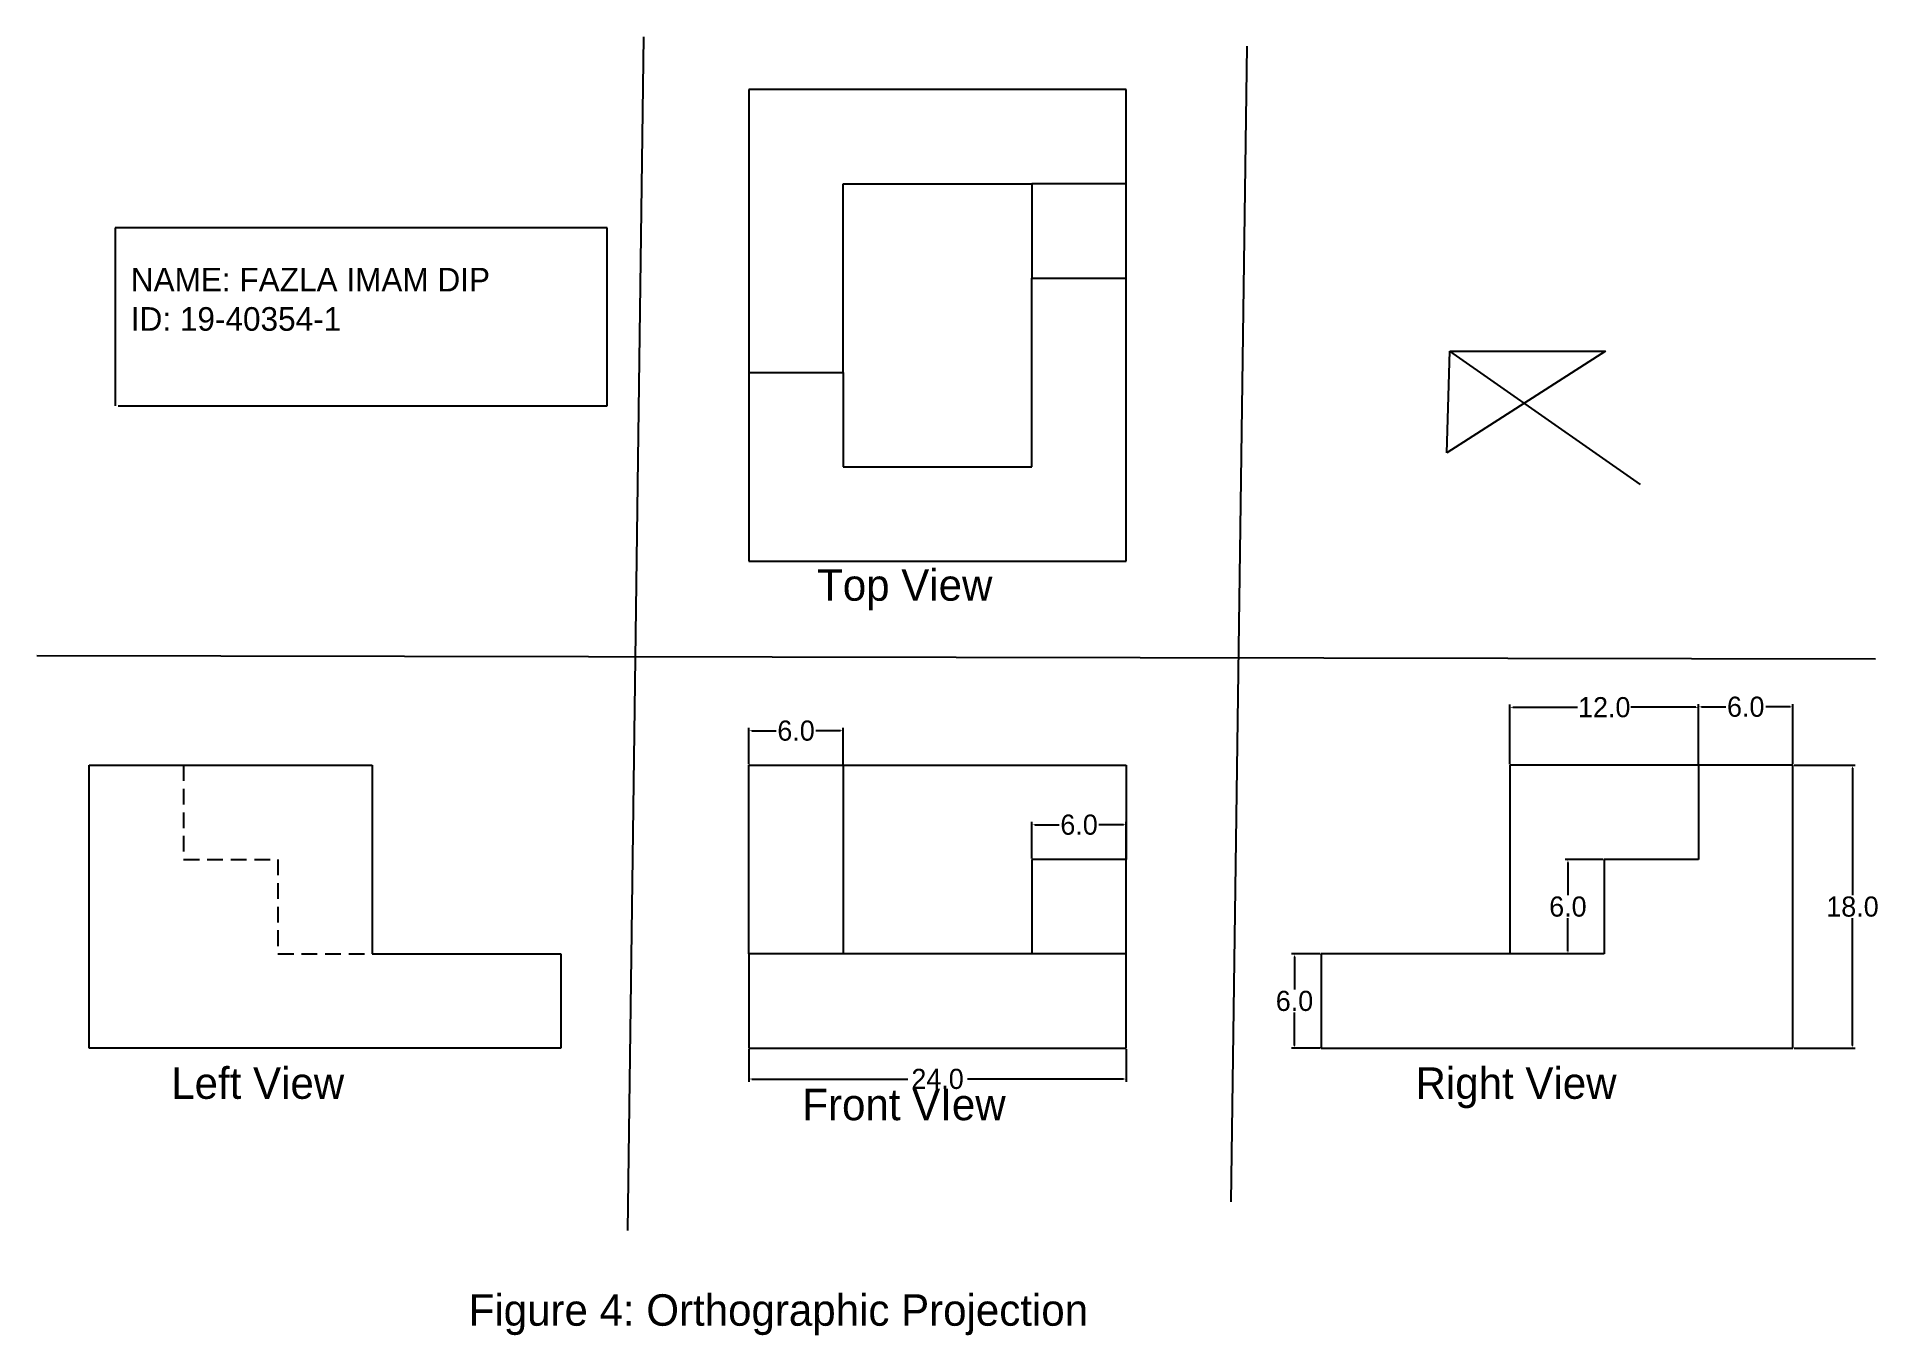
# Model space of a CAD drawing. Header units: inches. Extents: x 0 to 117, y 1 to 84.
import ezdxf

# ---------------------------------------------------------------- set-up
doc = ezdxf.new("R2010")
doc.units = ezdxf.units.IN
doc.header["$MEASUREMENT"] = 0
doc.linetypes.add('DASHEDX2', pattern=[1.5, 1, -0.5])
doc.dimstyles.get("Standard").update_dxf_attribs({"dimtxt": 1.28, "dimasz": 0.18, "dimexe": 0.18, "dimexo": 0.0625, "dimgap": 0.09, "dimtad": 0, "dimtih": 1, "dimtoh": 1, "dimdec": 1, "dimzin": 0, "dimdsep": 46, "dimtxsty": 'Standard', "dimcen": 0.09, "dimadec": 0, "dimazin": 0, "dimtfac": 1, "dimtdec": 1, "dimtofl": 0, "dimtmove": 0, "dimatfit": 3, "dimfxl": 1, "dimtolj": 1, "dimtzin": 0, "dimarcsym": 0})

# ---------------------------------------------------------------- blocks, each defined once
blk = doc.blocks.new('*D4')
at = {"color": 0, "lineweight": -2}
for p, q in [((45.21, 19.14), (45.21, 17.07)), ((69.21, 19.14), (69.21, 17.07)), ((45.39, 17.25), (55.31, 17.25)), ((69.03, 17.25), (59.11, 17.25))]:
    blk.add_line(p, q, dxfattribs=at)
at = {"color": 0}
for points in [[(45.39, 17.28), (45.39, 17.22), (45.21, 17.25)], [(69.03, 17.28), (69.03, 17.22), (69.21, 17.25)]]:
    blk.add_solid(points, dxfattribs=at)
at = {"layer": 'Defpoints', "color": 0}
for p in [(45.21, 19.21), (69.21, 19.21), (69.21, 17.25)]:
    blk.add_point(p, dxfattribs=at)
at = {"color": 0, "insert": (57.21, 17.25), "char_height": 1.28, "attachment_point": 5}
blk.add_mtext('\\A1;24.0', dxfattribs=at)
blk = doc.blocks.new('*D5')
at = {"color": 0, "lineweight": -2}
for p, q in [((111.68, 37.21), (115.58, 37.21)), ((115.4, 37.03), (115.4, 28.94)), ((115.4, 19.39), (115.4, 27.48)), ((111.68, 19.21), (115.58, 19.21))]:
    blk.add_line(p, q, dxfattribs=at)
at = {"color": 0}
for points in [[(115.37, 37.03), (115.43, 37.03), (115.4, 37.21)], [(115.37, 19.39), (115.43, 19.39), (115.4, 19.21)]]:
    blk.add_solid(points, dxfattribs=at)
at = {"layer": 'Defpoints', "color": 0}
for p in [(111.61, 37.21), (111.61, 19.21), (115.4, 19.21)]:
    blk.add_point(p, dxfattribs=at)
at = {"color": 0, "insert": (115.4, 28.21), "char_height": 1.28, "attachment_point": 5}
blk.add_mtext('\\A1;18.0', dxfattribs=at)
blk = doc.blocks.new('*D6')
at = {"color": 0, "lineweight": -2}
for p, q in [((105.61, 37.27), (105.61, 41.1)), ((111.61, 37.27), (111.61, 41.1)), ((105.79, 40.92), (107.35, 40.92)), ((111.43, 40.92), (109.88, 40.92))]:
    blk.add_line(p, q, dxfattribs=at)
at = {"color": 0}
for points in [[(105.79, 40.95), (105.79, 40.89), (105.61, 40.92)], [(111.43, 40.95), (111.43, 40.89), (111.61, 40.92)]]:
    blk.add_solid(points, dxfattribs=at)
at = {"layer": 'Defpoints', "color": 0}
for p in [(111.61, 40.92), (105.61, 37.21), (111.61, 37.21)]:
    blk.add_point(p, dxfattribs=at)
at = {"color": 0, "insert": (108.61, 40.92), "char_height": 1.28, "attachment_point": 5}
blk.add_mtext('\\A1;6.0', dxfattribs=at)
blk = doc.blocks.new('*D7')
at = {"color": 0, "lineweight": -2}
for p, q in [((93.61, 37.27), (93.61, 41.07)), ((105.61, 37.27), (105.61, 41.07)), ((93.79, 40.89), (97.92, 40.89)), ((105.43, 40.89), (101.3, 40.89))]:
    blk.add_line(p, q, dxfattribs=at)
at = {"color": 0}
for points in [[(93.79, 40.92), (93.79, 40.86), (93.61, 40.89)], [(105.43, 40.92), (105.43, 40.86), (105.61, 40.89)]]:
    blk.add_solid(points, dxfattribs=at)
at = {"layer": 'Defpoints', "color": 0}
for p in [(105.61, 40.89), (93.61, 37.21), (105.61, 37.21)]:
    blk.add_point(p, dxfattribs=at)
at = {"color": 0, "insert": (99.61, 40.89), "char_height": 1.28, "attachment_point": 5}
blk.add_mtext('\\A1;12.0', dxfattribs=at)
blk = doc.blocks.new('*D8')
at = {"color": 0, "lineweight": -2}
for p, q in [((81.55, 25.21), (79.73, 25.21)), ((79.91, 25.03), (79.91, 22.94)), ((79.91, 19.39), (79.91, 21.48)), ((81.55, 19.21), (79.73, 19.21))]:
    blk.add_line(p, q, dxfattribs=at)
at = {"color": 0}
for points in [[(79.88, 25.03), (79.94, 25.03), (79.91, 25.21)], [(79.88, 19.39), (79.94, 19.39), (79.91, 19.21)]]:
    blk.add_solid(points, dxfattribs=at)
at = {"layer": 'Defpoints', "color": 0}
for p in [(81.61, 25.21), (79.91, 19.21), (81.61, 19.21)]:
    blk.add_point(p, dxfattribs=at)
at = {"color": 0, "insert": (79.91, 22.21), "char_height": 1.28, "attachment_point": 5}
blk.add_mtext('\\A1;6.0', dxfattribs=at)
blk = doc.blocks.new('*D9')
at = {"color": 0, "lineweight": -2}
for p, q in [((99.55, 31.21), (97.12, 31.21)), ((97.3, 31.03), (97.3, 28.94)), ((97.3, 25.39), (97.3, 27.48)), ((99.55, 25.21), (97.12, 25.21))]:
    blk.add_line(p, q, dxfattribs=at)
at = {"color": 0}
for points in [[(97.27, 31.03), (97.33, 31.03), (97.3, 31.21)], [(97.27, 25.39), (97.33, 25.39), (97.3, 25.21)]]:
    blk.add_solid(points, dxfattribs=at)
at = {"layer": 'Defpoints', "color": 0}
for p in [(99.61, 31.21), (97.3, 25.21), (99.61, 25.21)]:
    blk.add_point(p, dxfattribs=at)
at = {"color": 0, "insert": (97.3, 28.21), "char_height": 1.28, "attachment_point": 5}
blk.add_mtext('\\A1;6.0', dxfattribs=at)
blk = doc.blocks.new('*D10')
at = {"color": 0, "lineweight": -2}
for p, q in [((63.21, 31.27), (63.21, 33.6)), ((63.39, 33.42), (64.95, 33.42)), ((69.03, 33.42), (67.47, 33.42)), ((69.21, 31.27), (69.21, 33.6))]:
    blk.add_line(p, q, dxfattribs=at)
at = {"color": 0}
for points in [[(63.39, 33.45), (63.39, 33.39), (63.21, 33.42)], [(69.03, 33.45), (69.03, 33.39), (69.21, 33.42)]]:
    blk.add_solid(points, dxfattribs=at)
at = {"layer": 'Defpoints', "color": 0}
for p in [(69.21, 33.42), (63.21, 31.21), (69.21, 31.21)]:
    blk.add_point(p, dxfattribs=at)
at = {"color": 0, "insert": (66.21, 33.42), "char_height": 1.28, "attachment_point": 5}
blk.add_mtext('\\A1;6.0', dxfattribs=at)
blk = doc.blocks.new('*D11')
at = {"color": 0, "lineweight": -2}
for p, q in [((45.21, 37.27), (45.21, 39.58)), ((45.39, 39.4), (46.95, 39.4)), ((51.03, 39.4), (49.47, 39.4)), ((51.21, 37.27), (51.21, 39.58))]:
    blk.add_line(p, q, dxfattribs=at)
at = {"color": 0}
for points in [[(45.39, 39.43), (45.39, 39.37), (45.21, 39.4)], [(51.03, 39.43), (51.03, 39.37), (51.21, 39.4)]]:
    blk.add_solid(points, dxfattribs=at)
at = {"layer": 'Defpoints', "color": 0}
for p in [(51.21, 39.4), (45.21, 37.21), (51.21, 37.21)]:
    blk.add_point(p, dxfattribs=at)
at = {"color": 0, "insert": (48.21, 39.4), "char_height": 1.28, "attachment_point": 5}
blk.add_mtext('\\A1;6.0', dxfattribs=at)

msp = doc.modelspace()

# ---------------------------------------------------------------- linework, layer by layer
for p, q in [((38.5, 83.53), (37.49, 7.62)), ((76.88, 82.93), (75.87, 9.44)), ((69.21, 80.18), (45.21, 80.18)), ((45.21, 80.18), (45.21, 62.18)), ((69.21, 68.18), (69.21, 80.18)), ((51.21, 62.18), (51.21, 74.18)), ((51.21, 74.18), (63.21, 74.18)), ((69.21, 74.18), (63.21, 74.18)), ((63.21, 74.18), (63.21, 68.18)), ((69.21, 68.18), (69.21, 74.18)), ((36.2, 71.38), (4.91, 71.38)), ((4.91, 71.38), (4.91, 60.07)), ((36.2, 60.07), (36.2, 71.38)), ((63.21, 68.18), (69.21, 68.18)), ((63.21, 56.18), (63.21, 68.18)), ((69.21, 50.18), (69.21, 68.18)), ((99.7, 63.54), (89.6, 57.08)), ((89.6, 57.08), (89.8, 63.54)), ((101.92, 55.06), (89.8, 63.54)), ((89.8, 63.54), (99.7, 63.54)), ((45.21, 62.18), (51.21, 62.18)), ((45.21, 62.18), (45.21, 50.18)), ((51.21, 62.18), (51.21, 56.18)), ((5.09, 60.07), (36.2, 60.07)), ((51.21, 56.18), (63.21, 56.18)), ((45.21, 50.18), (69.21, 50.18)), ((116.87, 43.96), (-0.08, 44.16)), ((3.26, 25.21), (3.26, 37.21)), ((3.26, 37.21), (3.26, 37.21)), ((3.26, 37.21), (9.26, 37.21)), ((9.26, 37.21), (21.26, 37.21)), ((21.26, 37.21), (21.26, 25.21)), ((45.21, 25.21), (45.21, 37.21)), ((45.21, 37.21), (51.21, 37.21)), ((51.21, 37.21), (51.21, 25.21)), ((51.21, 37.21), (69.21, 37.21)), ((69.21, 37.21), (69.21, 31.21)), ((105.61, 37.21), (93.61, 37.21)), ((93.61, 37.21), (93.61, 25.21)), ((111.61, 37.21), (105.61, 37.21)), ((105.61, 37.21), (105.61, 31.21)), ((111.61, 19.21), (111.61, 37.21)), ((69.21, 31.21), (63.21, 31.21)), ((63.21, 31.21), (63.21, 25.21)), ((69.21, 25.21), (69.21, 31.21)), ((105.61, 31.21), (99.61, 31.21)), ((99.61, 31.21), (99.61, 25.21)), ((3.26, 19.21), (3.26, 25.21)), ((21.26, 25.21), (33.26, 25.21)), ((33.26, 25.21), (33.26, 19.21)), ((69.21, 25.21), (45.21, 25.21)), ((45.21, 25.21), (45.21, 19.21)), ((69.21, 19.21), (69.21, 25.21)), ((99.61, 25.21), (81.61, 25.21)), ((81.61, 25.21), (81.61, 19.21)), ((33.26, 19.21), (3.26, 19.21)), ((45.21, 19.21), (69.21, 19.21)), ((81.61, 19.21), (111.61, 19.21))]:
    msp.add_line(p, q)
at = {"linetype": 'DASHEDX2'}
for p, q in [((9.26, 37.21), (9.26, 31.21)), ((9.26, 31.21), (15.26, 31.21)), ((15.26, 31.21), (15.26, 25.21)), ((15.26, 25.21), (21.26, 25.21))]:
    msp.add_line(p, q, dxfattribs=at)

# ---------------------------------------------------------------- texts
for s, height, p in [('NAME: FAZLA IMAM DIP ', 1.5, (5.9, 67.34)), ('ID: 19-40354-1', 1.5, (5.9, 64.84)), ('Top View', 2, (49.55, 47.67)), ('Left View', 2, (8.47, 15.99)), ('Right View', 2, (87.61, 15.99)), ('Front VIew', 2, (48.61, 14.63)), ('Figure 4: Orthographic Projection', 2, (27.39, 1.56))]:
    msp.add_text(s, height=height).set_placement(p)

# ---------------------------------------------------------------- dimensions: what is measured, and where the dimension line sits
for base, p1, p2, picture, middle in [((105.61, 40.89), (93.61, 37.21), (105.61, 37.21), '*D7', (99.61, 40.89)), ((111.61, 40.92), (105.61, 37.21), (111.61, 37.21), '*D6', (108.61, 40.92)), ((51.21, 39.4), (45.21, 37.21), (51.21, 37.21), '*D11', (48.21, 39.4)), ((69.21, 33.42), (63.21, 31.21), (69.21, 31.21), '*D10', (66.21, 33.42)), ((69.21, 17.25), (45.21, 19.21), (69.21, 19.21), '*D4', (57.21, 17.25))]:
    dim = msp.add_linear_dim(base=base, p1=p1, p2=p2, dimstyle='Standard')
    dim.commit()
    dim.dimension.update_dxf_attribs({"geometry": picture, "text_midpoint": middle})
for base, p1, p2, picture, middle in [((115.4, 19.21), (111.61, 37.21), (111.61, 19.21), '*D5', (115.4, 28.21)), ((97.3, 25.21), (99.61, 31.21), (99.61, 25.21), '*D9', (97.3, 28.21)), ((79.91, 19.21), (81.61, 25.21), (81.61, 19.21), '*D8', (79.91, 22.21))]:
    dim = msp.add_linear_dim(base=base, p1=p1, p2=p2, angle=90, dimstyle='Standard')
    dim.commit()
    dim.dimension.update_dxf_attribs({"geometry": picture, "text_midpoint": middle})

doc.saveas('drawing.dxf')
